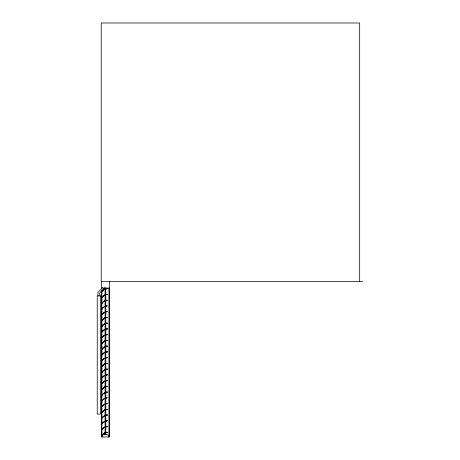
<?xml version="1.0" encoding="UTF-8"?>
<svg xmlns="http://www.w3.org/2000/svg" width="460" height="460" viewBox="0 0 460 460"><rect width="100%" height="100%" fill="white"/><g stroke="black" fill="none" stroke-linecap="round" stroke-linejoin="round"><path stroke-width="0.69" d="M105.88 311.868A6.095 6.095 0 0 0 103.143 313.444L102.166 314.721A6.164 6.164 0 0 1 107.473 311.65A6.152 6.152 0 0 0 105.374 312.024M107.473 323.144A6.152 6.152 0 0 0 105.374 323.512A6.17 6.17 0 0 1 107.473 323.138A6.164 6.164 0 0 0 102.16 326.203L103.143 324.938A6.095 6.095 0 0 1 105.88 323.357M105.374 329.262A6.152 6.152 0 0 1 107.473 328.888A6.164 6.164 0 0 0 102.16 331.947L103.143 330.683A6.095 6.095 0 0 1 105.88 329.101M105.374 335.006A6.152 6.152 0 0 1 107.473 334.633A6.164 6.164 0 0 0 102.16 337.692L103.143 336.427A6.095 6.095 0 0 1 105.88 334.846M105.374 340.751A6.152 6.152 0 0 1 107.473 340.377A6.164 6.164 0 0 0 102.16 343.442L103.143 342.171A6.095 6.095 0 0 1 105.88 340.59M105.374 346.495A6.152 6.152 0 0 1 107.473 346.121A6.164 6.164 0 0 0 102.16 349.186L103.143 347.915A6.095 6.095 0 0 1 105.88 346.334M107.473 351.86A6.164 6.164 0 0 0 102.16 354.93L103.143 353.659A6.095 6.095 0 0 1 105.88 352.078M105.374 357.983A6.152 6.152 0 0 1 107.473 357.615A6.164 6.164 0 0 0 102.16 360.674L103.143 359.404A6.095 6.095 0 0 1 105.88 357.822M105.374 363.728A6.152 6.152 0 0 1 107.473 363.36A6.164 6.164 0 0 0 102.16 366.419L103.143 365.148A6.095 6.095 0 0 1 105.88 363.572M105.374 369.472A6.152 6.152 0 0 1 107.473 369.104A6.164 6.164 0 0 0 102.16 372.163L103.143 370.892A6.095 6.095 0 0 1 105.88 369.317M105.374 375.216A6.152 6.152 0 0 1 107.473 374.848A6.164 6.164 0 0 0 102.16 377.907L103.143 376.636A6.095 6.095 0 0 1 105.88 375.061M105.374 380.96A6.152 6.152 0 0 1 107.473 380.592A6.164 6.164 0 0 0 102.16 383.651L103.143 382.381A6.095 6.095 0 0 1 105.88 380.805M102.781 296.608L102.166 297.482A6.164 6.164 0 0 1 107.473 294.411A6.262 6.262 0 0 0 105.88 294.63A6.095 6.095 0 0 0 103.143 296.211L102.781 296.608A6.152 6.152 0 0 1 104.88 294.992M105.88 317.613A6.095 6.095 0 0 0 103.143 319.188L102.166 320.465A6.164 6.164 0 0 1 107.473 317.394A6.152 6.152 0 0 0 105.374 317.768M102.781 394.266L102.166 395.146A6.164 6.164 0 0 1 107.473 392.075A6.262 6.262 0 0 0 105.88 392.294A6.095 6.095 0 0 0 103.143 393.875L102.781 394.266A6.152 6.152 0 0 1 104.88 392.656M102.781 411.499L102.166 412.378A6.164 6.164 0 0 1 107.473 409.308A6.262 6.262 0 0 0 105.88 409.526A6.095 6.095 0 0 0 103.143 411.108L102.781 411.499A6.152 6.152 0 0 1 104.88 409.889M102.781 417.243L102.166 418.123A6.164 6.164 0 0 1 107.473 415.052A6.262 6.262 0 0 0 105.88 415.271A6.095 6.095 0 0 0 103.143 416.852L102.781 417.243A6.152 6.152 0 0 1 104.88 415.633M102.781 422.993L102.166 423.867A6.164 6.164 0 0 1 107.473 420.796A6.262 6.262 0 0 0 105.88 421.015A6.095 6.095 0 0 0 103.143 422.596L102.781 422.993A6.152 6.152 0 0 1 104.88 421.377M102.781 428.737L102.166 429.611A6.164 6.164 0 0 1 107.473 426.541L105.374 426.92A6.152 6.152 0 0 1 107.473 426.552A6.262 6.262 0 0 0 105.88 426.759A6.095 6.095 0 0 0 103.143 428.341L102.781 428.737A6.152 6.152 0 0 1 104.88 427.121M105.374 432.664A6.152 6.152 0 0 1 107.473 432.296A6.262 6.262 0 0 0 105.88 432.503A6.095 6.095 0 0 0 103.143 434.085L102.166 435.361L102.166 437L108.732 437L108.732 435.361A6.975 6.975 0 0 0 102.166 435.361A6.164 6.164 0 0 1 107.473 432.291M102.453 314.266L102.781 313.841A6.152 6.152 0 0 1 104.88 312.231M102.425 287.603L97.945 292.64L97.945 295.924M104.506 287.741L99.797 293.049L99.797 295.924M102.775 388.516A6.152 6.152 0 0 1 104.88 386.912A6.101 6.101 0 0 0 103.143 388.125L102.166 389.401A6.164 6.164 0 0 1 107.473 386.331A6.262 6.262 0 0 0 105.88 386.549A6.101 6.101 0 0 0 105.374 386.71A6.152 6.152 0 0 1 107.473 386.337M362.767 281.48L101.206 281.48L101.206 23L359.685 23L359.685 281.48M109.549 281.48L109.549 288.046L101.344 288.046L101.344 281.48M109.325 288.046L109.325 437L108.962 437L108.957 288.046M105.811 288.046L105.811 434.849M105.081 288.046L105.081 434.849M101.936 290.197L101.936 437L101.579 437L101.574 290.197M102.775 434.476A6.152 6.152 0 0 1 104.88 432.871M103.143 405.363A6.095 6.095 0 0 1 105.88 403.782A6.262 6.262 0 0 1 107.473 403.57A6.164 6.164 0 0 0 102.16 406.628M102.166 383.657A6.262 6.262 0 0 1 103.143 382.381M105.961 380.759A6.262 6.262 0 0 1 107.554 380.546M102.166 377.913A6.262 6.262 0 0 1 103.143 376.636M105.961 375.015A6.262 6.262 0 0 1 107.554 374.802M102.166 372.169A6.262 6.262 0 0 1 103.143 370.892M105.961 369.271A6.262 6.262 0 0 1 107.554 369.058M102.166 366.424A6.262 6.262 0 0 1 103.143 365.148M105.961 363.521A6.262 6.262 0 0 1 107.554 363.314M105.374 421.176A6.152 6.152 0 0 1 107.473 420.808M105.374 415.432A6.152 6.152 0 0 1 107.473 415.058M105.374 409.687A6.152 6.152 0 0 1 107.473 409.314M105.374 392.455A6.152 6.152 0 0 1 107.473 392.081M102.775 382.772A6.152 6.152 0 0 1 104.88 381.167M102.775 377.027A6.152 6.152 0 0 1 104.88 375.423M102.775 371.283A6.152 6.152 0 0 1 104.88 369.679M102.775 365.539A6.152 6.152 0 0 1 104.88 363.929M102.775 359.795A6.152 6.152 0 0 1 104.88 358.185M102.166 360.674A6.262 6.262 0 0 1 103.143 359.404M105.961 357.776A6.262 6.262 0 0 1 107.554 357.564M102.775 354.05A6.152 6.152 0 0 1 104.88 352.44M105.374 352.239A6.152 6.152 0 0 1 107.473 351.865M102.166 354.93A6.262 6.262 0 0 1 103.143 353.659M105.961 352.032A6.262 6.262 0 0 1 107.554 351.82M102.775 348.306A6.152 6.152 0 0 1 104.88 346.696M102.166 349.186A6.262 6.262 0 0 1 103.143 347.915M105.961 346.288A6.262 6.262 0 0 1 107.554 346.075M102.775 342.556A6.152 6.152 0 0 1 104.88 340.952M102.166 343.442A6.262 6.262 0 0 1 103.143 342.171M105.961 340.544A6.262 6.262 0 0 1 107.554 340.331M102.775 336.812A6.152 6.152 0 0 1 104.88 335.208M102.166 337.697A6.262 6.262 0 0 1 103.143 336.427M105.961 334.799A6.262 6.262 0 0 1 107.554 334.587M102.775 331.068A6.152 6.152 0 0 1 104.88 329.464M102.166 331.953A6.262 6.262 0 0 1 103.143 330.683M105.961 329.055A6.262 6.262 0 0 1 107.554 328.842M102.775 325.323A6.152 6.152 0 0 1 104.88 323.719A6.17 6.17 0 0 0 102.16 326.203M102.775 319.579A6.152 6.152 0 0 1 104.88 317.975M103.143 388.125A6.095 6.095 0 0 1 105.88 386.549M105.374 294.791A6.152 6.152 0 0 1 107.473 294.423M102.453 291.289L102.166 291.738A6.164 6.164 0 0 1 107.485 288.667A6.262 6.262 0 0 0 105.88 288.886A6.095 6.095 0 0 0 103.143 290.467L102.453 291.289M102.453 302.778L102.166 303.232A6.164 6.164 0 0 1 107.479 300.161A6.262 6.262 0 0 0 105.88 300.374A6.095 6.095 0 0 0 103.143 301.955L102.453 302.778M102.453 308.522L102.166 308.976A6.164 6.164 0 0 1 107.479 305.906A6.262 6.262 0 0 0 105.88 306.118A6.095 6.095 0 0 0 103.143 307.7L102.453 308.522M102.453 400.436L102.166 400.89A6.164 6.164 0 0 1 107.479 397.82A6.262 6.262 0 0 0 105.88 398.038A6.095 6.095 0 0 0 103.143 399.619L102.453 400.436M100.51 295.924L97.232 295.924L97.232 414.103L100.51 414.103L100.51 295.924"/></g></svg>
